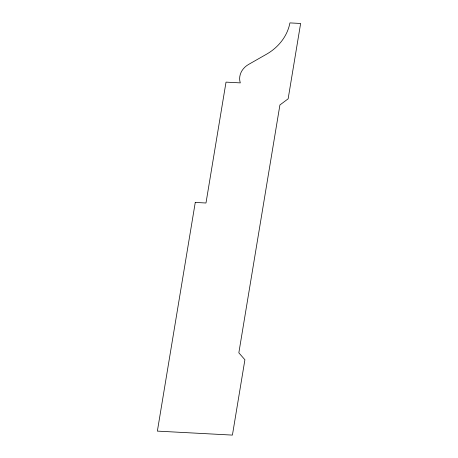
<?xml version="1.0" encoding="UTF-8"?>
<svg xmlns="http://www.w3.org/2000/svg" width="458" height="458" viewBox="0 0 458 458"><rect width="100%" height="100%" fill="white"/><g stroke="black" fill="none" stroke-linecap="round" stroke-linejoin="round"><path stroke-width="0.69" d="M195.263 202.436L157.369 431.115L232.418 435.1L244.904 359.748L238.841 352.832L279.912 104.979L288.145 98.819L300.631 23.467L289.914 22.9A46.441 40.539 -21.4 0 1 266.579 54.181L248.528 64.475A17.227 15.034 -21.4 0 0 240.313 82.887L226.017 82.125L205.986 203.003L195.263 202.436"/></g></svg>
